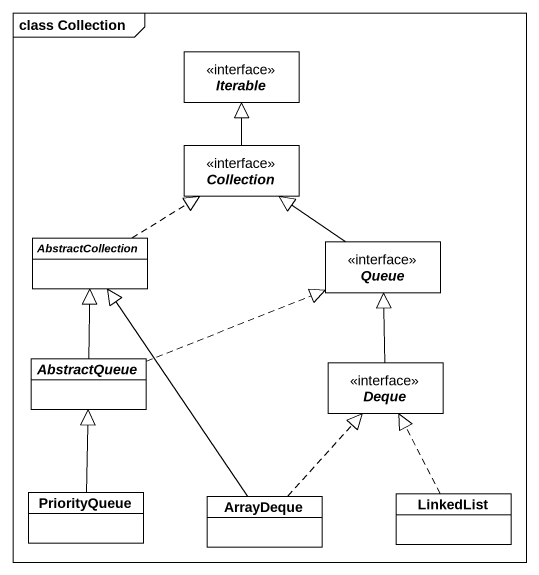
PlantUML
@startuml
mainframe class Collection
hide circle
hide empty members
interface Iterable
interface Collection
abstract class AbstractCollection
interface "Queue" as Queue_
abstract class AbstractQueue
interface Deque
class PriorityQueue
class ArrayDeque
class LinkedList
Collection -up-|> Iterable
AbstractCollection .up.|> Collection
Queue_ -up-|> Collection
AbstractQueue -up-|> AbstractCollection
AbstractQueue .right.|> Queue_
Deque -up-|> Queue_
PriorityQueue -up-|> AbstractQueue
ArrayDeque -up-|> AbstractCollection
ArrayDeque .up.|> Deque
LinkedList .up.|> Deque
@enduml
